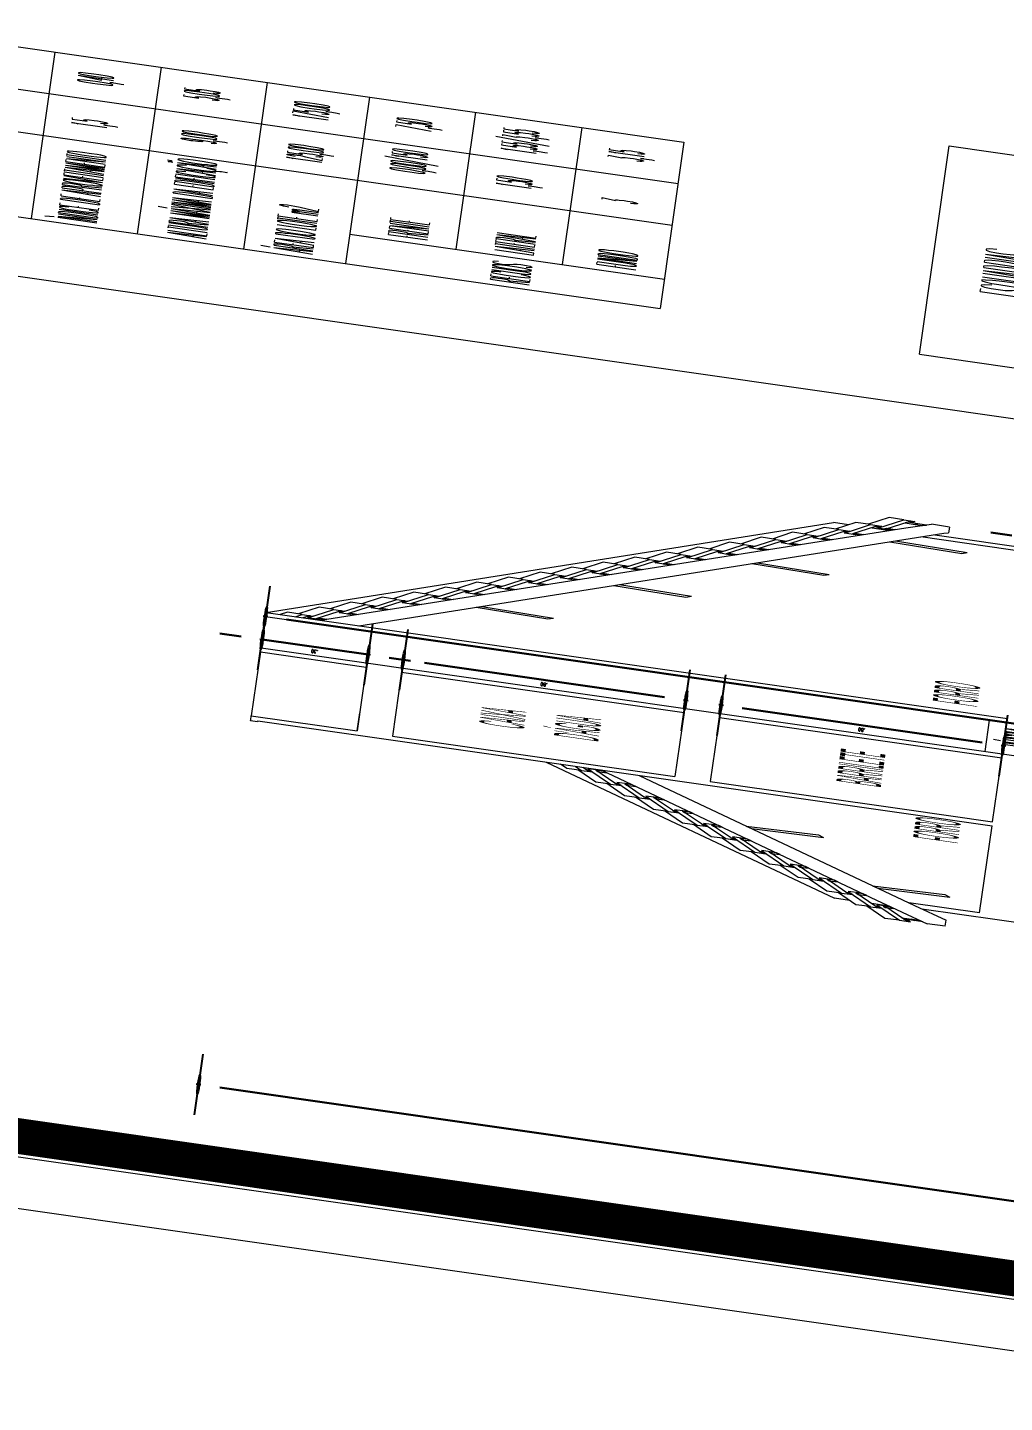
# Model space of a CAD drawing. Header units: millimetres. Extents: x -361192058 to 101130107379, y -14071650034 to 19218552450.
# Drawn here: x -133525.3 to -133362.6, y 42308.5 to 42537.5 of the extents above; entities that cross this region are included whole.
import ezdxf
from ezdxf.enums import TextEntityAlignment as Align

# ---------------------------------------------------------------- set-up
doc = ezdxf.new("R2010")
doc.units = ezdxf.units.MM
doc.header["$LTSCALE"] = 0.5
doc.linetypes.add('HIDDEN2', pattern=[0.1875, 0.125, -0.0625])
for name, color, linetype in [('02', 2, 'Continuous'), ('14-04-Texto-04', 3, 'Continuous'), ('CERC02', 3, 'Continuous'), ('DIVERSOS', 4, 'Continuous'), ('GR_PENA_MEDIA', 7, 'Continuous'), ('HACH', 8, 'Continuous'), ('PAGPISO', 8, 'Continuous'), ('parede', 2, 'Continuous'), ('PISO', 8, 'Continuous'), ('telhas', 6, 'Continuous'), ('texto pequeno', 3, 'Continuous'), ('TEXTO2', 3, 'Continuous'), ('TXT_1', 3, 'Continuous')]:
    doc.layers.add(name, color=color, linetype=linetype)
doc.styles.add('ADITIVOCAD', font='ROMANS.shx')
doc.styles.add('ROMANS', font='romans', dxfattribs={"height": 0.1})
doc.styles.add('SANSSERIF', font='sas_____.pfb', dxfattribs={"height": 1})
doc.styles.get("Standard").update_dxf_attribs({"font": 'txt.shx', "height": 0.12})
doc.dimstyles.new('ESCALA50', dxfattribs={"dimtxt": 0.1, "dimasz": 0.06, "dimexe": 0.18, "dimexo": 0.06, "dimgap": 0.1, "dimtad": 1, "dimzin": 4, "dimdsep": 46, "dimtxsty": 'Standard', "dimblk1": 'BOLA', "dimblk2": 'BOLA', "dimsah": 1, "dimcen": -0.06, "dimse1": 1, "dimse2": 1, "dimclrd": 7, "dimclrt": 3, "dimadec": 0, "dimazin": 0, "dimtfac": 1, "dimtix": 1, "dimtmove": 0, "dimatfit": 3, "dimldrblk": 'BOLA', "dimfxl": 0, "dimtolj": 1, "dimtzin": 4, "dimarcsym": 0})
picture_1 = doc.add_image_def('image1.jpg', size_in_pixel=(700, 700))

# ---------------------------------------------------------------- blocks, each defined once
blk = doc.blocks.new('BOLA')
for p, q in [((0, -1.435), (0, 1.435)), ((-1.435, 0), (1.435, 0))]:
    blk.add_line(p, q)
blk.add_circle((0, 0), 0.452)
blk = doc.blocks.new('*D1721')
at = {"layer": 'Defpoints', "color": 0, "transparency": 16777216}
for p in [(4394.7618, 2405.7426), (4394.7618, 2405.7426), (4394.7618, 2400.6926)]:
    blk.add_point(p, dxfattribs=at)
at = {"layer": 'DIVERSOS', "color": 7, "lineweight": -2, "transparency": 16777216}
blk.add_line((4394.7618, 2400.7526), (4394.7618, 2405.6826), dxfattribs=at)
at = {"layer": 'DIVERSOS', "color": 7, "lineweight": -2, "transparency": 16777216, "xscale": 0.06, "yscale": 0.06, "zscale": 0.06}
for p, rotation in [((4394.7618, 2405.7426), 90), ((4394.7618, 2400.6926), 270)]:
    blk.add_blockref('BOLA', p, dxfattribs=dict(at, rotation=rotation))
at = {"layer": 'DIVERSOS', "color": 3, "lineweight": 18, "transparency": 16777216, "insert": (4394.6018, 2403.2176), "char_height": 0.12, "attachment_point": 5, "rotation": 90}
blk.add_mtext('\\A1;5.05', dxfattribs=at)
blk = doc.blocks.new('*D1718')
at = {"layer": '02', "color": 7, "lineweight": -2, "transparency": 16777216}
for p, q in [((4418.745, 2403.7026), (4418.745, 2403.7626)), ((4418.745, 2403.6426), (4418.745, 2403.5426)), ((4418.745, 2403.4826), (4418.745, 2403.4226))]:
    blk.add_line(p, q, dxfattribs=at)
at = {"layer": 'Defpoints', "color": 0, "transparency": 16777216}
for p in [(4418.2244, 2403.6426), (4418.2244, 2403.5426), (4418.745, 2403.5426)]:
    blk.add_point(p, dxfattribs=at)
at = {"layer": '02', "color": 7, "lineweight": -2, "transparency": 16777216, "xscale": 0.06, "yscale": 0.06, "zscale": 0.06}
for p, rotation in [((4418.745, 2403.6426), 270), ((4418.745, 2403.5426), 90)]:
    blk.add_blockref('BOLA', p, dxfattribs=dict(at, rotation=rotation))
at = {"layer": '02', "color": 3, "transparency": 16777216, "insert": (4418.585, 2403.5926), "char_height": 0.12, "attachment_point": 5, "rotation": 90}
blk.add_mtext('\\A1;.10', dxfattribs=at)
blk = doc.blocks.new('*D1719')
at = {"layer": '02', "color": 7, "lineweight": -2, "transparency": 16777216}
blk.add_line((4411.1274, 2403.7026), (4411.1274, 2404.3826), dxfattribs=at)
at = {"layer": 'Defpoints', "color": 0, "transparency": 16777216}
for p in [(4410.6744, 2404.4426), (4411.1274, 2404.4426), (4410.6744, 2403.6426)]:
    blk.add_point(p, dxfattribs=at)
at = {"layer": '02', "color": 7, "lineweight": -2, "transparency": 16777216, "xscale": 0.06, "yscale": 0.06, "zscale": 0.06}
for p, rotation in [((4411.1274, 2404.4426), 90), ((4411.1274, 2403.6426), 270)]:
    blk.add_blockref('BOLA', p, dxfattribs=dict(at, rotation=rotation))
at = {"layer": '02', "color": 3, "transparency": 16777216, "insert": (4410.9674, 2404.0426), "char_height": 0.12, "attachment_point": 5, "rotation": 90}
blk.add_mtext('\\A1;.80', dxfattribs=at)
blk = doc.blocks.new('*D1720')
at = {"layer": '02', "color": 7, "lineweight": -2, "transparency": 16777216}
blk.add_line((4411.1244, 2404.6026), (4411.1244, 2405.2826), dxfattribs=at)
at = {"layer": 'Defpoints', "color": 0, "transparency": 16777216}
for p in [(4410.6744, 2405.3426), (4411.1244, 2405.3426), (4410.6744, 2404.5426)]:
    blk.add_point(p, dxfattribs=at)
at = {"layer": '02', "color": 7, "lineweight": -2, "transparency": 16777216, "xscale": 0.06, "yscale": 0.06, "zscale": 0.06}
for p, rotation in [((4411.1244, 2405.3426), 90), ((4411.1244, 2404.5426), 270)]:
    blk.add_blockref('BOLA', p, dxfattribs=dict(at, rotation=rotation))
at = {"layer": '02', "color": 3, "transparency": 16777216, "insert": (4410.9644, 2404.9426), "char_height": 0.12, "attachment_point": 5, "rotation": 90}
blk.add_mtext('\\A1;.80', dxfattribs=at)
blk = doc.blocks.new('*D1716')
at = {"layer": '02', "color": 7, "lineweight": -2, "transparency": 16777216}
for p, q in [((4411.1311, 2405.8026), (4411.1311, 2405.8626)), ((4411.1311, 2405.4426), (4411.1311, 2405.7426)), ((4411.1311, 2405.3826), (4411.1311, 2405.3226))]:
    blk.add_line(p, q, dxfattribs=at)
at = {"layer": 'Defpoints', "color": 0, "transparency": 16777216}
for p in [(4410.4061, 2405.7426), (4411.1311, 2405.7426), (4410.4061, 2405.4426)]:
    blk.add_point(p, dxfattribs=at)
at = {"layer": '02', "color": 7, "lineweight": -2, "transparency": 16777216, "xscale": 0.06, "yscale": 0.06, "zscale": 0.06}
for p, rotation in [((4411.1311, 2405.7426), 270), ((4411.1311, 2405.4426), 90)]:
    blk.add_blockref('BOLA', p, dxfattribs=dict(at, rotation=rotation))
at = {"layer": '02', "color": 3, "transparency": 16777216, "insert": (4410.9711, 2405.5926), "char_height": 0.12, "attachment_point": 5, "rotation": 90}
blk.add_mtext('\\A1;.30', dxfattribs=at)
blk = doc.blocks.new('*D1723')
at = {"layer": '02', "color": 7, "lineweight": -2, "transparency": 16777216}
blk.add_line((4411.9744, 2405.6826), (4411.9744, 2400.7826), dxfattribs=at)
at = {"layer": 'Defpoints', "color": 0, "transparency": 16777216}
for p in [(4411.9744, 2405.7426), (4411.9744, 2400.7226), (4411.9744, 2400.7226)]:
    blk.add_point(p, dxfattribs=at)
at = {"layer": '02', "color": 7, "lineweight": -2, "transparency": 16777216, "xscale": 0.06, "yscale": 0.06, "zscale": 0.06}
for p, rotation in [((4411.9744, 2405.7426), 90), ((4411.9744, 2400.7226), 270)]:
    blk.add_blockref('BOLA', p, dxfattribs=dict(at, rotation=rotation))
at = {"layer": '02', "color": 3, "transparency": 16777216, "insert": (4411.8144, 2403.2326), "char_height": 0.12, "attachment_point": 5, "rotation": 90}
blk.add_mtext('\\A1;5.02', dxfattribs=at)
blk = doc.blocks.new('APROVADO QUADRA 21.2 MBVII')
at = {"lineweight": 18}
for p, q in [((4428.1725, 2407.7537), (4428.1725, 2404.7693)), ((4429.7045, 2407.7537), (4429.7045, 2404.7693)), ((4431.2365, 2406.5511), (4425.1086, 2406.5511)), ((4431.2365, 2406.2505), (4425.1086, 2406.2505)), ((4431.2365, 2405.9498), (4425.1086, 2405.9498)), ((4431.2365, 2405.6602), (4425.1086, 2405.6602)), ((4426.1952, 2405.6602), (4426.1952, 2404.7693)), ((4431.2365, 2405.3596), (4426.1952, 2405.3596)), ((4431.2365, 2405.0589), (4426.1952, 2405.0589))]:
    blk.add_line(p, q, dxfattribs=at)
at = {"layer": '02', "lineweight": 18}
for points in [[(4391.2282, 2397.274), (4452.4282, 2397.274), (4452.4282, 2441.824), (4391.2282, 2441.824)], [(4391.9782, 2398.024), (4422.9569, 2398.024), (4422.9569, 2407.2713), (4391.9782, 2407.2713)]]:
    blk.add_lwpolyline(points, close=True, dxfattribs=at)
at = {"layer": '02', "lineweight": 18, "const_width": 0.1}
blk.add_lwpolyline([(4391.9782, 2398.024), (4451.6782, 2398.024), (4451.6782, 2441.074), (4391.9782, 2441.074)], close=True, dxfattribs=at)
at = {"layer": '02', "lineweight": 18}
blk.add_lwpolyline([(4391.2282, 2397.274), (4389.3532, 2397.274), (4389.3532, 2416.774), (4391.2282, 2418.649), (4391.9782, 2418.649)], dxfattribs=at)
at = {"layer": 'CERC02', "lineweight": 18}
for p, q in [((4425.1086, 2410.2143), (4425.1086, 2404.7693)), ((4431.2365, 2410.2143), (4431.2365, 2404.7693)), ((4431.2365, 2404.7693), (4425.1086, 2404.7693)), ((4424.8022, 2404.0314), (4424.8022, 2399.5744)), ((4424.8022, 2404.0314), (4432.465, 2404.0314)), ((4424.8022, 2404.0314), (4424.8022, 2399.3695)), ((4432.465, 2404.0314), (4432.465, 2399.5744)), ((4432.465, 2404.0314), (4432.465, 2399.3695))]:
    blk.add_line(p, q, dxfattribs=at)
at = {"layer": 'DIVERSOS', "lineweight": 18}
for p, q in [((4408.3244, 2405.4426), (4408.9863, 2405.4426)), ((4411.9744, 2403.6926), (4410.8244, 2403.6926))]:
    blk.add_line(p, q, dxfattribs=at)
at = {"layer": 'GR_PENA_MEDIA', "lineweight": 18}
blk.add_line((4412.0461, 2405.7426), (4412.0461, 2405.7426), dxfattribs=at)
for points in [[(4412.2409, 2405.6415), (4412.2475, 2405.683), (4412.1244, 2405.7023)], [(4412.5836, 2405.5559), (4412.5901, 2405.5974), (4412.2426, 2405.6519)], [(4412.9262, 2405.4702), (4412.9327, 2405.5117), (4412.5852, 2405.5662)], [(4413.2688, 2405.3846), (4413.2753, 2405.4261), (4412.9278, 2405.4806)], [(4413.6114, 2405.2989), (4413.6179, 2405.3404), (4413.2704, 2405.3949)], [(4413.954, 2405.2133), (4413.9605, 2405.2547), (4413.613, 2405.3093)], [(4414.2966, 2405.1276), (4414.3031, 2405.1691), (4413.9556, 2405.2236)], [(4414.6392, 2405.042), (4414.6457, 2405.0834), (4414.2982, 2405.138)], [(4414.9818, 2404.9563), (4414.9884, 2404.9978), (4414.6409, 2405.0523)], [(4415.3245, 2404.8706), (4415.331, 2404.9121), (4414.9835, 2404.9667)], [(4415.6671, 2404.785), (4415.6736, 2404.8265), (4415.3261, 2404.881)], [(4408.0579, 2404.8044), (4408.0514, 2404.8459), (4408.1744, 2404.8652)], [(4407.7153, 2404.7187), (4407.7088, 2404.7602), (4408.0563, 2404.8147)], [(4416.0097, 2404.6993), (4416.0162, 2404.7408), (4415.6687, 2404.7954)], [(4407.3727, 2404.6331), (4407.3662, 2404.6746), (4407.7137, 2404.7291)], [(4416.3523, 2404.6137), (4416.3588, 2404.6552), (4416.0113, 2404.7097)], [(4407.0301, 2404.5474), (4407.0235, 2404.5889), (4407.371, 2404.6434)], [(4416.6949, 2404.528), (4416.7014, 2404.5695), (4416.3539, 2404.6241)], [(4406.6874, 2404.4618), (4406.6809, 2404.5033), (4407.0284, 2404.5578)], [(4417.0375, 2404.4424), (4417.044, 2404.4839), (4416.6965, 2404.5384)], [(4406.3448, 2404.3761), (4406.3383, 2404.4176), (4406.6858, 2404.4721)], [(4417.3801, 2404.3567), (4417.3867, 2404.3982), (4417.0392, 2404.4528)], [(4406.0022, 2404.2905), (4405.9957, 2404.3319), (4406.3432, 2404.3865)], [(4417.7228, 2404.2711), (4417.7293, 2404.3126), (4417.3818, 2404.3671)], [(4405.6596, 2404.2048), (4405.6531, 2404.2463), (4406.0006, 2404.3008)], [(4418.0654, 2404.1854), (4418.0719, 2404.2269), (4417.7244, 2404.2814)], [(4405.317, 2404.1191), (4405.3105, 2404.1606), (4405.658, 2404.2152)], [(4418.408, 2404.0998), (4418.4145, 2404.1413), (4418.067, 2404.1958)], [(4404.9744, 2404.0335), (4404.9679, 2404.075), (4405.3154, 2404.1295)], [(4418.7506, 2404.0091), (4418.7571, 2404.0506), (4418.4096, 2404.1051)], [(4404.6393, 2403.9478), (4404.6328, 2403.9893), (4404.9729, 2404.0427)], [(4404.2967, 2403.8622), (4404.2901, 2403.9037), (4404.6376, 2403.9582)]]:
    blk.add_lwpolyline(points, dxfattribs=at)
for points in [[(4412.1927, 2405.5709), (4412.1517, 2405.5811), (4412.155, 2405.6019), (4412.1965, 2405.5954)], [(4412.5353, 2405.4852), (4412.4944, 2405.4955), (4412.4976, 2405.5162), (4412.5391, 2405.5097)], [(4412.8779, 2405.3996), (4412.837, 2405.4098), (4412.8402, 2405.4306), (4412.8817, 2405.424)], [(4413.2205, 2405.3139), (4413.1796, 2405.3242), (4413.1828, 2405.3449), (4413.2243, 2405.3384)], [(4413.5631, 2405.2283), (4413.5222, 2405.2385), (4413.5255, 2405.2593), (4413.5669, 2405.2527)], [(4413.9057, 2405.1426), (4413.8648, 2405.1529), (4413.8681, 2405.1736), (4413.9096, 2405.1671)], [(4414.2483, 2405.057), (4414.2074, 2405.0672), (4414.2107, 2405.0879), (4414.2522, 2405.0814)], [(4414.5909, 2404.9713), (4414.55, 2404.9815), (4414.5533, 2405.0023), (4414.5948, 2404.9958)], [(4414.9336, 2404.8857), (4414.8927, 2404.8959), (4414.8959, 2404.9166), (4414.9374, 2404.9101)], [(4415.2762, 2404.8), (4415.2353, 2404.8102), (4415.2385, 2404.831), (4415.28, 2404.8245)], [(4408.1062, 2404.7337), (4408.1471, 2404.744), (4408.1438, 2404.7647), (4408.1023, 2404.7582)], [(4415.6188, 2404.7144), (4415.5779, 2404.7246), (4415.5811, 2404.7453), (4415.6226, 2404.7388)], [(4407.7636, 2404.6481), (4407.8045, 2404.6583), (4407.8012, 2404.6791), (4407.7597, 2404.6726)], [(4415.9614, 2404.6287), (4415.9205, 2404.6389), (4415.9237, 2404.6597), (4415.9652, 2404.6532)], [(4407.421, 2404.5624), (4407.4619, 2404.5727), (4407.4586, 2404.5934), (4407.4171, 2404.5869)], [(4416.304, 2404.5431), (4416.2631, 2404.5533), (4416.2664, 2404.574), (4416.3079, 2404.5675)], [(4407.0783, 2404.4768), (4407.1193, 2404.487), (4407.116, 2404.5078), (4407.0745, 2404.5012)], [(4416.6466, 2404.4574), (4416.6057, 2404.4676), (4416.609, 2404.4884), (4416.6505, 2404.4819)], [(4406.7357, 2404.3911), (4406.7766, 2404.4014), (4406.7734, 2404.4221), (4406.7319, 2404.4156)], [(4416.9892, 2404.3717), (4416.9483, 2404.382), (4416.9516, 2404.4027), (4416.9931, 2404.3962)], [(4406.3931, 2404.3055), (4406.434, 2404.3157), (4406.4308, 2404.3364), (4406.3893, 2404.3299)], [(4417.3319, 2404.2861), (4417.2909, 2404.2963), (4417.2942, 2404.3171), (4417.3357, 2404.3106)], [(4406.0505, 2404.2198), (4406.0914, 2404.23), (4406.0882, 2404.2508), (4406.0467, 2404.2443)], [(4417.6745, 2404.2004), (4417.6336, 2404.2107), (4417.6368, 2404.2314), (4417.6783, 2404.2249)], [(4405.7079, 2404.1342), (4405.7488, 2404.1444), (4405.7455, 2404.1651), (4405.7041, 2404.1586)], [(4418.0171, 2404.1148), (4417.9762, 2404.125), (4417.9794, 2404.1458), (4418.0209, 2404.1392)], [(4405.3653, 2404.0485), (4405.4062, 2404.0587), (4405.4029, 2404.0795), (4405.3614, 2404.073)], [(4418.3597, 2404.0291), (4418.3188, 2404.0394), (4418.322, 2404.0601), (4418.3635, 2404.0536)], [(4418.3597, 2404.0291), (4418.3188, 2404.0394), (4418.322, 2404.0601), (4418.3635, 2404.0536)], [(4418.6903, 2403.9973), (4418.6488, 2404.0038), (4418.6444, 2403.9756), (4418.6857, 2403.9682)], [(4405.0227, 2403.9629), (4405.0636, 2403.9731), (4405.0603, 2403.9938), (4405.0188, 2403.9873)], [(4405.0227, 2403.9629), (4405.0636, 2403.9731), (4405.0603, 2403.9938), (4405.0188, 2403.9873)], [(4418.6409, 2403.9538), (4418.6819, 2403.9436), (4418.6857, 2403.9682), (4418.6444, 2403.9756)], [(4404.6875, 2403.8822), (4404.7285, 2403.8924), (4404.7252, 2403.9132), (4404.6837, 2403.9067)], [(4404.357, 2403.8504), (4404.3985, 2403.8569), (4404.4029, 2403.8287), (4404.3615, 2403.8213)], [(4404.4063, 2403.8069), (4404.3654, 2403.7967), (4404.3615, 2403.8213), (4404.4029, 2403.8287)]]:
    blk.add_lwpolyline(points, close=True, dxfattribs=at)
at = {"layer": 'HACH', "lineweight": 18}
blk.add_line((4410.6744, 2405.7426), (4408.3244, 2405.7426), dxfattribs=at)
at = {"layer": 'PAGPISO', "lineweight": 18}
for p, q in [((4418.2893, 2404.1609), (4418.2893, 2404.2032)), ((4418.2893, 2404.0436), (4418.2893, 2404.0933)), ((4404.7579, 2404.009), (4404.7579, 2404.0513)), ((4404.7579, 2403.8967), (4404.7579, 2403.9464))]:
    blk.add_line(p, q, dxfattribs=at)
at = {"layer": 'parede', "lineweight": 18}
for p, q in [((4408.1444, 2405.7226), (4408.1444, 2405.7426)), ((4408.1444, 2405.7426), (4408.1744, 2405.7426)), ((4408.1744, 2405.7426), (4408.3244, 2405.7426)), ((4408.3244, 2405.7426), (4408.3244, 2405.4426)), ((4410.6744, 2405.7426), (4410.6744, 2405.4426)), ((4410.6744, 2405.7426), (4412.1244, 2405.7426)), ((4410.8244, 2405.7426), (4410.8244, 2403.5426)), ((4411.9744, 2405.7426), (4411.9744, 2403.5426)), ((4412.1244, 2405.7426), (4411.9744, 2405.7426)), ((4412.1244, 2405.7426), (4412.1244, 2403.6426)), ((4408.1744, 2405.7226), (4408.1444, 2405.7226)), ((4408.1744, 2405.7226), (4408.1744, 2403.8926)), ((4410.6744, 2405.4426), (4408.3244, 2405.4426)), ((4408.3244, 2405.3426), (4408.3244, 2404.5426)), ((4410.6744, 2405.3426), (4408.3244, 2405.3426)), ((4410.6744, 2405.3426), (4410.6744, 2404.5426)), ((4410.6744, 2404.5426), (4408.3244, 2404.5426)), ((4408.3244, 2404.4426), (4408.3244, 2403.8926)), ((4410.6744, 2404.4426), (4408.3244, 2404.4426)), ((4410.6744, 2404.4426), (4410.6744, 2403.6426)), ((4418.2244, 2403.6426), (4418.2244, 2403.9547)), ((4418.3744, 2403.9172), (4418.3744, 2400.7226)), ((4408.1744, 2403.8926), (4408.1744, 2403.6426)), ((4408.3244, 2403.8926), (4408.3244, 2403.6426)), ((4404.9744, 2403.6426), (4404.9744, 2403.8426)), ((4404.8244, 2403.8046), (4404.8244, 2400.7226)), ((4404.9744, 2403.6426), (4408.1744, 2403.6426)), ((4408.3244, 2403.6426), (4410.6744, 2403.6426))]:
    blk.add_line(p, q, dxfattribs=at)
at = {"layer": 'PISO', "lineweight": 18}
for p, q in [((4412.1244, 2405.7426), (4418.2893, 2404.2032)), ((4412.1244, 2405.588), (4418.4744, 2404.0005)), ((4412.1244, 2405.4797), (4418.4744, 2403.8922)), ((4408.1744, 2404.9054), (4404.7579, 2404.0513)), ((4408.1744, 2404.7508), (4404.9079, 2403.9342)), ((4408.1744, 2404.6426), (4404.9079, 2403.8259)), ((4418.4744, 2404.0005), (4418.7339, 2403.9306)), ((4404.9079, 2403.9342), (4404.3134, 2403.7837)), ((4418.7211, 2403.8797), (4418.7339, 2403.9306)), ((4418.4744, 2403.8922), (4418.5181, 2403.8797)), ((4418.7211, 2403.8797), (4418.5181, 2403.8797)), ((4404.9079, 2403.8259), (4404.5426, 2403.7327)), ((4404.3261, 2403.7327), (4404.3134, 2403.7837)), ((4404.3261, 2403.7327), (4404.5426, 2403.7327))]:
    blk.add_line(p, q, dxfattribs=at)
at = {"layer": 'telhas', "lineweight": 18}
for p, q in [((4413.3961, 2405.1618), (4413.3451, 2404.9581)), ((4413.3961, 2405.1618), (4413.4572, 2405.1465)), ((4413.4572, 2405.1465), (4413.4062, 2404.9428)), ((4413.3451, 2404.9581), (4413.4062, 2404.9428)), ((4414.8935, 2404.7875), (4414.8425, 2404.5837)), ((4414.8935, 2404.7875), (4414.9546, 2404.7722)), ((4414.9546, 2404.7722), (4414.9037, 2404.5684)), ((4414.8425, 2404.5837), (4414.9037, 2404.5684)), ((4416.3909, 2404.4131), (4416.34, 2404.2094)), ((4416.3909, 2404.4131), (4416.452, 2404.3978)), ((4416.452, 2404.3978), (4416.4011, 2404.1941)), ((4406.9028, 2404.3247), (4406.8417, 2404.3094)), ((4406.8417, 2404.3094), (4406.8926, 2404.1057)), ((4406.9028, 2404.3247), (4406.9537, 2404.1209)), ((4416.34, 2404.2094), (4416.4011, 2404.1941)), ((4406.9537, 2404.1209), (4406.8926, 2404.1057)), ((4417.8883, 2404.0388), (4417.8374, 2403.835)), ((4417.9494, 2404.0235), (4417.8985, 2403.8197)), ((4405.4054, 2403.9503), (4405.3442, 2403.935)), ((4405.3442, 2403.935), (4405.3952, 2403.7313)), ((4405.4054, 2403.9503), (4405.4563, 2403.7466)), ((4417.8374, 2403.835), (4417.8985, 2403.8197)), ((4405.4563, 2403.7466), (4405.3952, 2403.7313))]:
    blk.add_line(p, q, dxfattribs=at)
at = {"layer": 'telhas', "lineweight": 18, "flags": 128}
for points in [[(4412.1244, 2405.6598), (4412.2409, 2405.6415), (4412.2361, 2405.6104), (4412.2257, 2405.612), (4412.2265, 2405.6172, 0.414214), (4412.2221, 2405.6232), (4412.2221, 2405.6232, 0.414214), (4412.2161, 2405.6188), (4412.2153, 2405.6137), (4412.2049, 2405.6153), (4412.2058, 2405.6205, 0.414214), (4412.2014, 2405.6265), (4412.2014, 2405.6265, 0.414214), (4412.1954, 2405.6221), (4412.1946, 2405.6169), (4412.1842, 2405.6185), (4412.185, 2405.6237, 0.414214), (4412.1806, 2405.6297), (4412.1244, 2405.6386)], [(4408.1744, 2404.8227), (4408.0579, 2404.8044), (4408.0628, 2404.7733), (4408.0732, 2404.7749), (4408.0723, 2404.7801, -0.414214), (4408.0767, 2404.7861), (4408.0767, 2404.7861, -0.414214), (4408.0827, 2404.7817), (4408.0835, 2404.7765), (4408.0939, 2404.7781), (4408.0931, 2404.7833, -0.414214), (4408.0975, 2404.7893), (4408.0975, 2404.7893, -0.414214), (4408.1035, 2404.785), (4408.1043, 2404.7798), (4408.1146, 2404.7814), (4408.1138, 2404.7866, -0.414214), (4408.1182, 2404.7926), (4408.1744, 2404.8014)]]:
    blk.add_lwpolyline(points, format="xyb", dxfattribs=at)
for points in [[(4412.5836, 2405.5559), (4412.5787, 2405.5248), (4412.5683, 2405.5264), (4412.5691, 2405.5316, 0.414214), (4412.5647, 2405.5376), (4412.5647, 2405.5376, 0.414214), (4412.5587, 2405.5332), (4412.5579, 2405.528), (4412.5476, 2405.5296), (4412.5484, 2405.5348, 0.414214), (4412.544, 2405.5408), (4412.544, 2405.5408, 0.414214), (4412.538, 2405.5364), (4412.5372, 2405.5313), (4412.5268, 2405.5329), (4412.5276, 2405.5381, 0.414214), (4412.5232, 2405.5441), (4412.155, 2405.6019), (4412.1542, 2405.5967, -0.414214), (4412.1482, 2405.5923), (4412.143, 2405.5931), (4412.1479, 2405.6242)], [(4412.9262, 2405.4702), (4412.9213, 2405.4391), (4412.9109, 2405.4407), (4412.9117, 2405.4459, 0.414214), (4412.9074, 2405.4519), (4412.9074, 2405.4519, 0.414214), (4412.9014, 2405.4475), (4412.9005, 2405.4424), (4412.8902, 2405.444), (4412.891, 2405.4492, 0.414214), (4412.8866, 2405.4552), (4412.8866, 2405.4552, 0.414214), (4412.8806, 2405.4508), (4412.8798, 2405.4456), (4412.8694, 2405.4472), (4412.8702, 2405.4524, 0.414214), (4412.8659, 2405.4584), (4412.4976, 2405.5162), (4412.4968, 2405.511, -0.414214), (4412.4908, 2405.5067), (4412.4856, 2405.5075), (4412.4905, 2405.5386)], [(4413.2688, 2405.3846), (4413.2639, 2405.3534), (4413.2535, 2405.3551), (4413.2543, 2405.3603, 0.414214), (4413.25, 2405.3663), (4413.25, 2405.3663, 0.414214), (4413.244, 2405.3619), (4413.2432, 2405.3567), (4413.2328, 2405.3583), (4413.2336, 2405.3635, 0.414214), (4413.2292, 2405.3695), (4413.2292, 2405.3695, 0.414214), (4413.2232, 2405.3651), (4413.2224, 2405.36), (4413.212, 2405.3616), (4413.2128, 2405.3668, 0.414214), (4413.2085, 2405.3728), (4412.8402, 2405.4306), (4412.8394, 2405.4254, -0.414214), (4412.8334, 2405.421), (4412.8282, 2405.4218), (4412.8331, 2405.4529)], [(4413.6114, 2405.2989), (4413.6065, 2405.2678), (4413.5961, 2405.2694), (4413.597, 2405.2746, 0.414214), (4413.5926, 2405.2806), (4413.5926, 2405.2806, 0.414214), (4413.5866, 2405.2762), (4413.5858, 2405.271), (4413.5754, 2405.2727), (4413.5762, 2405.2779, 0.414214), (4413.5718, 2405.2839), (4413.5718, 2405.2839, 0.414214), (4413.5658, 2405.2795), (4413.565, 2405.2743), (4413.5546, 2405.2759), (4413.5555, 2405.2811, 0.414214), (4413.5511, 2405.2871), (4413.1828, 2405.3449), (4413.182, 2405.3397, -0.414214), (4413.176, 2405.3353), (4413.1708, 2405.3362), (4413.1757, 2405.3673)], [(4413.954, 2405.2133), (4413.9491, 2405.1821), (4413.9388, 2405.1838), (4413.9396, 2405.189, 0.414214), (4413.9352, 2405.195), (4413.9352, 2405.195, 0.414214), (4413.9292, 2405.1906), (4413.9284, 2405.1854), (4413.918, 2405.187), (4413.9188, 2405.1922, 0.414214), (4413.9144, 2405.1982), (4413.9144, 2405.1982, 0.414214), (4413.9084, 2405.1938), (4413.9076, 2405.1886), (4413.8973, 2405.1903), (4413.8981, 2405.1955, 0.414214), (4413.8937, 2405.2015), (4413.5255, 2405.2593), (4413.5246, 2405.2541, -0.414214), (4413.5186, 2405.2497), (4413.5135, 2405.2505), (4413.5183, 2405.2816)], [(4414.2966, 2405.1276), (4414.2917, 2405.0965), (4414.2814, 2405.0981), (4414.2822, 2405.1033, 0.414214), (4414.2778, 2405.1093), (4414.2778, 2405.1093, 0.414214), (4414.2718, 2405.1049), (4414.271, 2405.0997), (4414.2606, 2405.1014), (4414.2614, 2405.1066, 0.414214), (4414.2571, 2405.1126), (4414.2571, 2405.1126, 0.414214), (4414.2511, 2405.1082), (4414.2502, 2405.103), (4414.2399, 2405.1046), (4414.2407, 2405.1098, 0.414214), (4414.2363, 2405.1158), (4413.8681, 2405.1736), (4413.8673, 2405.1684, -0.414214), (4413.8613, 2405.164), (4413.8561, 2405.1649), (4413.861, 2405.196)], [(4414.6392, 2405.042), (4414.6343, 2405.0108), (4414.624, 2405.0125), (4414.6248, 2405.0176, 0.414214), (4414.6204, 2405.0236), (4414.6204, 2405.0236, 0.414214), (4414.6144, 2405.0193), (4414.6136, 2405.0141), (4414.6032, 2405.0157), (4414.604, 2405.0209, 0.414214), (4414.5997, 2405.0269), (4414.5997, 2405.0269, 0.414214), (4414.5937, 2405.0225), (4414.5929, 2405.0173), (4414.5825, 2405.019), (4414.5833, 2405.0242, 0.414214), (4414.5789, 2405.0302), (4414.2107, 2405.0879), (4414.2099, 2405.0828, -0.414214), (4414.2039, 2405.0784), (4414.1987, 2405.0792), (4414.2036, 2405.1103)], [(4414.9818, 2404.9563), (4414.977, 2404.9252), (4414.9666, 2404.9268), (4414.9674, 2404.932, 0.414214), (4414.963, 2404.938), (4414.963, 2404.938, 0.414214), (4414.957, 2404.9336), (4414.9562, 2404.9284), (4414.9458, 2404.9301), (4414.9467, 2404.9352, 0.414214), (4414.9423, 2404.9412), (4414.9423, 2404.9412, 0.414214), (4414.9363, 2404.9369), (4414.9355, 2404.9317), (4414.9251, 2404.9333), (4414.9259, 2404.9385, 0.414214), (4414.9215, 2404.9445), (4414.5533, 2405.0023), (4414.5525, 2404.9971, -0.414214), (4414.5465, 2404.9927), (4414.5413, 2404.9935), (4414.5462, 2405.0247)], [(4415.3245, 2404.8706), (4415.3196, 2404.8395), (4415.3092, 2404.8412), (4415.31, 2404.8463, 0.414214), (4415.3056, 2404.8523), (4415.3056, 2404.8523, 0.414214), (4415.2996, 2404.848), (4415.2988, 2404.8428), (4415.2885, 2404.8444), (4415.2893, 2404.8496, 0.414214), (4415.2849, 2404.8556), (4415.2849, 2404.8556, 0.414214), (4415.2789, 2404.8512), (4415.2781, 2404.846), (4415.2677, 2404.8477), (4415.2685, 2404.8529, 0.414214), (4415.2642, 2404.8589), (4414.8959, 2404.9166), (4414.8951, 2404.9115, -0.414214), (4414.8891, 2404.9071), (4414.8839, 2404.9079), (4414.8888, 2404.939)], [(4415.6671, 2404.785), (4415.6622, 2404.7539), (4415.6518, 2404.7555), (4415.6526, 2404.7607, 0.414214), (4415.6483, 2404.7667), (4415.6483, 2404.7667, 0.414214), (4415.6423, 2404.7623), (4415.6414, 2404.7571), (4415.6311, 2404.7588), (4415.6319, 2404.7639, 0.414214), (4415.6275, 2404.7699), (4415.6275, 2404.7699, 0.414214), (4415.6215, 2404.7656), (4415.6207, 2404.7604), (4415.6103, 2404.762), (4415.6111, 2404.7672, 0.414214), (4415.6068, 2404.7732), (4415.2385, 2404.831), (4415.2377, 2404.8258, -0.414214), (4415.2317, 2404.8214), (4415.2265, 2404.8222), (4415.2314, 2404.8534)], [(4407.7153, 2404.7187), (4407.7202, 2404.6876), (4407.7305, 2404.6892), (4407.7297, 2404.6944, -0.414214), (4407.7341, 2404.7004), (4407.7341, 2404.7004, -0.414214), (4407.7401, 2404.696), (4407.7409, 2404.6909), (4407.7513, 2404.6925), (4407.7505, 2404.6977, -0.414214), (4407.7548, 2404.7037), (4407.7548, 2404.7037, -0.414214), (4407.7608, 2404.6993), (4407.7617, 2404.6941), (4407.772, 2404.6957), (4407.7712, 2404.7009, -0.414214), (4407.7756, 2404.7069), (4408.1438, 2404.7647), (4408.1446, 2404.7595, 0.414214), (4408.1506, 2404.7552), (4408.1558, 2404.756), (4408.151, 2404.7871)], [(4416.0097, 2404.6993), (4416.0048, 2404.6682), (4415.9944, 2404.6698), (4415.9952, 2404.675, 0.414214), (4415.9909, 2404.681), (4415.9909, 2404.681, 0.414214), (4415.9849, 2404.6767), (4415.9841, 2404.6715), (4415.9737, 2404.6731), (4415.9745, 2404.6783, 0.414214), (4415.9701, 2404.6843), (4415.9701, 2404.6843, 0.414214), (4415.9641, 2404.6799), (4415.9633, 2404.6747), (4415.9529, 2404.6764), (4415.9538, 2404.6815, 0.414214), (4415.9494, 2404.6875), (4415.5811, 2404.7453), (4415.5803, 2404.7401, -0.414214), (4415.5743, 2404.7358), (4415.5691, 2404.7366), (4415.574, 2404.7677)], [(4407.3727, 2404.6331), (4407.3776, 2404.6019), (4407.3879, 2404.6036), (4407.3871, 2404.6088, -0.414214), (4407.3915, 2404.6148), (4407.3915, 2404.6148, -0.414214), (4407.3975, 2404.6104), (4407.3983, 2404.6052), (4407.4087, 2404.6068), (4407.4079, 2404.612, -0.414214), (4407.4122, 2404.618), (4407.4122, 2404.618, -0.414214), (4407.4182, 2404.6136), (4407.419, 2404.6085), (4407.4294, 2404.6101), (4407.4286, 2404.6153, -0.414214), (4407.433, 2404.6213), (4407.8012, 2404.6791), (4407.802, 2404.6739, 0.414214), (4407.808, 2404.6695), (4407.8132, 2404.6703), (4407.8083, 2404.7014)], [(4416.3523, 2404.6137), (4416.3474, 2404.5826), (4416.337, 2404.5842), (4416.3379, 2404.5894, 0.414214), (4416.3335, 2404.5954), (4416.3335, 2404.5954, 0.414214), (4416.3275, 2404.591), (4416.3267, 2404.5858), (4416.3163, 2404.5874), (4416.3171, 2404.5926, 0.414214), (4416.3127, 2404.5986), (4416.3127, 2404.5986, 0.414214), (4416.3067, 2404.5943), (4416.3059, 2404.5891), (4416.2956, 2404.5907), (4416.2964, 2404.5959, 0.414214), (4416.292, 2404.6019), (4415.9237, 2404.6597), (4415.9229, 2404.6545, -0.414214), (4415.9169, 2404.6501), (4415.9117, 2404.6509), (4415.9166, 2404.6821)], [(4407.0301, 2404.5474), (4407.0349, 2404.5163), (4407.0453, 2404.5179), (4407.0445, 2404.5231, -0.414214), (4407.0489, 2404.5291), (4407.0489, 2404.5291, -0.414214), (4407.0549, 2404.5247), (4407.0557, 2404.5195), (4407.0661, 2404.5212), (4407.0652, 2404.5264, -0.414214), (4407.0696, 2404.5324), (4407.0696, 2404.5324, -0.414214), (4407.0756, 2404.528), (4407.0764, 2404.5228), (4407.0868, 2404.5244), (4407.086, 2404.5296, -0.414214), (4407.0904, 2404.5356), (4407.4586, 2404.5934), (4407.4594, 2404.5882, 0.414214), (4407.4654, 2404.5838), (4407.4706, 2404.5847), (4407.4657, 2404.6158)], [(4416.6949, 2404.528), (4416.69, 2404.4969), (4416.6797, 2404.4985), (4416.6805, 2404.5037, 0.414214), (4416.6761, 2404.5097), (4416.6761, 2404.5097, 0.414214), (4416.6701, 2404.5054), (4416.6693, 2404.5002), (4416.6589, 2404.5018), (4416.6597, 2404.507, 0.414214), (4416.6554, 2404.513), (4416.6554, 2404.513, 0.414214), (4416.6494, 2404.5086), (4416.6485, 2404.5034), (4416.6382, 2404.5051), (4416.639, 2404.5102, 0.414214), (4416.6346, 2404.5162), (4416.2664, 2404.574), (4416.2655, 2404.5688, -0.414214), (4416.2595, 2404.5645), (4416.2544, 2404.5653), (4416.2592, 2404.5964)], [(4406.6874, 2404.4618), (4406.6923, 2404.4306), (4406.7027, 2404.4323), (4406.7019, 2404.4375, -0.414214), (4406.7063, 2404.4435), (4406.7063, 2404.4435, -0.414214), (4406.7123, 2404.4391), (4406.7131, 2404.4339), (4406.7234, 2404.4355), (4406.7226, 2404.4407, -0.414214), (4406.727, 2404.4467), (4406.727, 2404.4467, -0.414214), (4406.733, 2404.4423), (4406.7338, 2404.4372), (4406.7442, 2404.4388), (4406.7434, 2404.444, -0.414214), (4406.7478, 2404.45), (4407.116, 2404.5078), (4407.1168, 2404.5026, 0.414214), (4407.1228, 2404.4982), (4407.128, 2404.499), (4407.1231, 2404.5301)], [(4417.0375, 2404.4424), (4417.0326, 2404.4113), (4417.0223, 2404.4129), (4417.0231, 2404.4181, 0.414214), (4417.0187, 2404.4241), (4417.0187, 2404.4241, 0.414214), (4417.0127, 2404.4197), (4417.0119, 2404.4145), (4417.0015, 2404.4161), (4417.0023, 2404.4213, 0.414214), (4416.998, 2404.4273), (4416.998, 2404.4273, 0.414214), (4416.992, 2404.423), (4416.9912, 2404.4178), (4416.9808, 2404.4194), (4416.9816, 2404.4246, 0.414214), (4416.9772, 2404.4306), (4416.609, 2404.4884), (4416.6082, 2404.4832, -0.414214), (4416.6022, 2404.4788), (4416.597, 2404.4796), (4416.6019, 2404.5107)], [(4406.3448, 2404.3761), (4406.3497, 2404.345), (4406.3601, 2404.3466), (4406.3593, 2404.3518, -0.414214), (4406.3636, 2404.3578), (4406.3636, 2404.3578, -0.414214), (4406.3696, 2404.3534), (4406.3705, 2404.3482), (4406.3808, 2404.3499), (4406.38, 2404.3551, -0.414214), (4406.3844, 2404.3611), (4406.3844, 2404.3611, -0.414214), (4406.3904, 2404.3567), (4406.3912, 2404.3515), (4406.4016, 2404.3531), (4406.4008, 2404.3583, -0.414214), (4406.4051, 2404.3643), (4406.7734, 2404.4221), (4406.7742, 2404.4169, 0.414214), (4406.7802, 2404.4125), (4406.7854, 2404.4134), (4406.7805, 2404.4445)], [(4417.3801, 2404.3567), (4417.3753, 2404.3256), (4417.3649, 2404.3272), (4417.3657, 2404.3324, 0.414214), (4417.3613, 2404.3384), (4417.3613, 2404.3384, 0.414214), (4417.3553, 2404.334), (4417.3545, 2404.3289), (4417.3441, 2404.3305), (4417.345, 2404.3357, 0.414214), (4417.3406, 2404.3417), (4417.3406, 2404.3417, 0.414214), (4417.3346, 2404.3373), (4417.3338, 2404.3321), (4417.3234, 2404.3337), (4417.3242, 2404.3389, 0.414214), (4417.3198, 2404.3449), (4416.9516, 2404.4027), (4416.9508, 2404.3975, -0.414214), (4416.9448, 2404.3932), (4416.9396, 2404.394), (4416.9445, 2404.4251)], [(4406.0022, 2404.2905), (4406.0071, 2404.2593), (4406.0175, 2404.261), (4406.0167, 2404.2661, -0.414214), (4406.021, 2404.2721), (4406.021, 2404.2721, -0.414214), (4406.027, 2404.2678), (4406.0278, 2404.2626), (4406.0382, 2404.2642), (4406.0374, 2404.2694, -0.414214), (4406.0418, 2404.2754), (4406.0418, 2404.2754, -0.414214), (4406.0478, 2404.271), (4406.0486, 2404.2658), (4406.059, 2404.2675), (4406.0582, 2404.2727, -0.414214), (4406.0625, 2404.2787), (4406.4308, 2404.3364), (4406.4316, 2404.3313, 0.414214), (4406.4376, 2404.3269), (4406.4428, 2404.3277), (4406.4379, 2404.3588)], [(4417.7228, 2404.2711), (4417.7179, 2404.24), (4417.7075, 2404.2416), (4417.7083, 2404.2468, 0.414214), (4417.7039, 2404.2528), (4417.7039, 2404.2528, 0.414214), (4417.6979, 2404.2484), (4417.6971, 2404.2432), (4417.6867, 2404.2448), (4417.6876, 2404.25, 0.414214), (4417.6832, 2404.256), (4417.6832, 2404.256, 0.414214), (4417.6772, 2404.2516), (4417.6764, 2404.2465), (4417.666, 2404.2481), (4417.6668, 2404.2533, 0.414214), (4417.6624, 2404.2593), (4417.2942, 2404.3171), (4417.2934, 2404.3119, -0.414214), (4417.2874, 2404.3075), (4417.2822, 2404.3083), (4417.2871, 2404.3394)], [(4405.6596, 2404.2048), (4405.6645, 2404.1737), (4405.6749, 2404.1753), (4405.674, 2404.1805, -0.414214), (4405.6784, 2404.1865), (4405.6784, 2404.1865, -0.414214), (4405.6844, 2404.1821), (4405.6852, 2404.1769), (4405.6956, 2404.1786), (4405.6948, 2404.1837, -0.414214), (4405.6992, 2404.1897), (4405.6992, 2404.1897, -0.414214), (4405.7052, 2404.1854), (4405.706, 2404.1802), (4405.7164, 2404.1818), (4405.7155, 2404.187, -0.414214), (4405.7199, 2404.193), (4406.0882, 2404.2508), (4406.089, 2404.2456, 0.414214), (4406.095, 2404.2412), (4406.1002, 2404.2421), (4406.0953, 2404.2732)], [(4418.0654, 2404.1854), (4418.0605, 2404.1543), (4418.0501, 2404.1559), (4418.0509, 2404.1611, 0.414214), (4418.0466, 2404.1671), (4418.0466, 2404.1671, 0.414214), (4418.0405, 2404.1627), (4418.0397, 2404.1576), (4418.0294, 2404.1592), (4418.0302, 2404.1644, 0.414214), (4418.0258, 2404.1704), (4418.0258, 2404.1704, 0.414214), (4418.0198, 2404.166), (4418.019, 2404.1608), (4418.0086, 2404.1624), (4418.0094, 2404.1676, 0.414214), (4418.0051, 2404.1736), (4417.6368, 2404.2314), (4417.636, 2404.2262, -0.414214), (4417.63, 2404.2219), (4417.6248, 2404.2227), (4417.6297, 2404.2538)], [(4405.317, 2404.1191), (4405.3219, 2404.088), (4405.3322, 2404.0897), (4405.3314, 2404.0948, -0.414214), (4405.3358, 2404.1008), (4405.3358, 2404.1008, -0.414214), (4405.3418, 2404.0965), (4405.3426, 2404.0913), (4405.353, 2404.0929), (4405.3522, 2404.0981, -0.414214), (4405.3566, 2404.1041), (4405.3566, 2404.1041, -0.414214), (4405.3626, 2404.0997), (4405.3634, 2404.0945), (4405.3737, 2404.0962), (4405.3729, 2404.1014, -0.414214), (4405.3773, 2404.1074), (4405.7455, 2404.1651), (4405.7464, 2404.16, 0.414214), (4405.7524, 2404.1556), (4405.7575, 2404.1564), (4405.7527, 2404.1875)], [(4418.408, 2404.0998), (4418.4031, 2404.0686), (4418.3927, 2404.0703), (4418.3935, 2404.0755, 0.414214), (4418.3892, 2404.0815), (4418.3892, 2404.0815, 0.414214), (4418.3832, 2404.0771), (4418.3823, 2404.0719), (4418.372, 2404.0735), (4418.3728, 2404.0787, 0.414214), (4418.3684, 2404.0847), (4418.3684, 2404.0847, 0.414214), (4418.3624, 2404.0803), (4418.3616, 2404.0752), (4418.3512, 2404.0768), (4418.352, 2404.082, 0.414214), (4418.3477, 2404.088), (4417.9794, 2404.1458), (4417.9786, 2404.1406, -0.414214), (4417.9726, 2404.1362), (4417.9674, 2404.137), (4417.9723, 2404.1681)], [(4404.9744, 2404.0335), (4404.9793, 2404.0024), (4404.9896, 2404.004), (4404.9888, 2404.0092, -0.414214), (4404.9932, 2404.0152), (4404.9932, 2404.0152, -0.414214), (4404.9992, 2404.0108), (4405, 2404.0056), (4405.0104, 2404.0073), (4405.0096, 2404.0124, -0.414214), (4405.0139, 2404.0184), (4405.0139, 2404.0184, -0.414214), (4405.0199, 2404.0141), (4405.0208, 2404.0089), (4405.0311, 2404.0105), (4405.0303, 2404.0157, -0.414214), (4405.0347, 2404.0217), (4405.4029, 2404.0795), (4405.4037, 2404.0743, 0.414214), (4405.4097, 2404.0699), (4405.4149, 2404.0707), (4405.41, 2404.1019)], [(4418.7506, 2404.0091), (4418.7457, 2403.978), (4418.7353, 2403.9796), (4418.7361, 2403.9848, 0.414214), (4418.7318, 2403.9908), (4418.7318, 2403.9908, 0.414214), (4418.7258, 2403.9864), (4418.725, 2403.9812), (4418.7146, 2403.9829), (4418.7154, 2403.9881, 0.414214), (4418.711, 2403.9941), (4418.711, 2403.9941, 0.414214), (4418.705, 2403.9897), (4418.7042, 2403.9845), (4418.6938, 2403.9861), (4418.6947, 2403.9913, 0.414214), (4418.6903, 2403.9973), (4418.322, 2404.0551), (4418.3212, 2404.0499, -0.414214), (4418.3152, 2404.0455), (4418.31, 2404.0464), (4418.3149, 2404.0775)], [(4404.6318, 2403.9478), (4404.6366, 2403.9167), (4404.647, 2403.9183), (4404.6462, 2403.9235, -0.414214), (4404.6506, 2403.9295), (4404.6506, 2403.9295, -0.414214), (4404.6566, 2403.9252), (4404.6574, 2403.92), (4404.6678, 2403.9216), (4404.667, 2403.9268, -0.414214), (4404.6713, 2403.9328), (4404.6713, 2403.9328, -0.414214), (4404.6773, 2403.9284), (4404.6781, 2403.9232), (4404.6885, 2403.9249), (4404.6877, 2403.93, -0.414214), (4404.6921, 2403.936), (4405.0603, 2403.9938), (4405.0611, 2403.9886, 0.414214), (4405.0671, 2403.9843), (4405.0723, 2403.9851), (4405.0674, 2404.0162)], [(4404.2967, 2403.8622), (4404.3015, 2403.8311), (4404.3119, 2403.8327), (4404.3111, 2403.8379, -0.414214), (4404.3155, 2403.8439), (4404.3155, 2403.8439, -0.414214), (4404.3215, 2403.8395), (4404.3223, 2403.8343), (4404.3327, 2403.8359), (4404.3318, 2403.8411, -0.414214), (4404.3362, 2403.8471), (4404.3362, 2403.8471, -0.414214), (4404.3422, 2403.8428), (4404.343, 2403.8376), (4404.3534, 2403.8392), (4404.3526, 2403.8444, -0.414214), (4404.357, 2403.8504), (4404.7252, 2403.9082), (4404.726, 2403.903, 0.414214), (4404.732, 2403.8986), (4404.7372, 2403.8994), (4404.7323, 2403.9306)]]:
    blk.add_lwpolyline(points, format="xyb", close=True, dxfattribs=at)
at = {"color": 0, "lineweight": 13, "flags": 8}
for p in [(4700.7247, 2280.1125), (4699.5738, 2277.8964), (4702.3546, 2276.195), (4703.6722, 2274.085), (4699.8445, 2272.2194), (4703.0488, 2270.137), (4703.0877, 2267.9803), (4700.6523, 2261.5216), (4700.7007, 2257.1593)]:
    blk.add_attdef('NIVEL', p, '', height=0.075, dxfattribs=at)
for rotation, width, p in [(90, 0.8, (4700.8205, 2275.7521)), (270, 0.6, (4703.8437, 2274.9021)), (90, 0.8, (4701.5575, 2268.5021)), (180, 0.6, (4651.1817, 2236.1931))]:
    blk.add_attdef('$PORTA', text='', height=0.09, rotation=rotation, dxfattribs=dict(at, width=width)).set_placement(p, align=Align.MIDDLE)
for p in [(4654.176, 2240.463), (4648.499, 2240.1923), (4637.8012, 2239.3845), (4633.4388, 2239.3361), (4656.3921, 2239.3121), (4652.4746, 2237.6822), (4646.4166, 2236.988), (4644.2598, 2236.9491), (4650.3646, 2236.3646)]:
    blk.add_attdef('NIVEL', p, '', height=0.075, rotation=270, dxfattribs=at)
at = {"color": 0, "lineweight": 13, "width": 0.8, "flags": 8}
for p in [(4652.0317, 2239.2163), (4644.7817, 2238.4793)]:
    blk.add_attdef('$PORTA', text='', height=0.09, dxfattribs=at).set_placement(p, align=Align.MIDDLE)
at = {"layer": '14-04-Texto-04', "lineweight": 18, "style": 'ROMANS'}
for s, p in [('ÌNDICE DE APROVEITAMENTO', (4425.2729, 2406.4772)), ('ALTURA MÁXIMA DA EDIFICAÇÃO', (4425.2729, 2406.1669)), ('ÁREA DO LOTE m2', (4425.2729, 2405.8662)), ('FRENTE', (4426.3595, 2405.5527)), ('RECUOS', (4425.2729, 2405.252)), ('LATERAL', (4426.3595, 2405.252)), ('FUNDO', (4426.3595, 2404.9624))]:
    blk.add_text(s, height=0.11, dxfattribs=at).set_placement(p, align=Align.TOP_LEFT)
at = {"layer": 'CERC02', "lineweight": 18, "style": 'ROMANS'}
for s, p in [('1,5', (4428.7274, 2406.4772)), ('0,40', (4430.2924, 2406.4772)), ('9,00', (4428.7274, 2406.1669)), ('5,05', (4430.2924, 2406.1766)), ('125,00', (4428.5847, 2405.8662)), ('175,00', (4430.147, 2405.8662)), ('0,00/150', (4428.7274, 2405.5753)), ('7,50', (4430.2924, 2405.5753)), ('1,50', (4428.7274, 2405.2747)), ('1,55/3,55', (4430.012, 2405.2747)), ('3', (4428.7274, 2404.974)), ('3,15', (4430.2924, 2404.974))]:
    blk.add_text(s, height=0.1, dxfattribs=at).set_placement(p, align=Align.TOP_LEFT)
at = {"layer": 'texto pequeno', "lineweight": 18, "style": 'SANSSERIF'}
for s, p in [('CAIXA', (4409.2225, 2404.9806)), ("D'ÁGUA", (4409.1714, 2404.769)), ('BARRILETE', (4408.9821, 2403.9667)), ('FORRO', (4407.3551, 2403.7311)), ('FORRO', (4412.3728, 2403.7311))]:
    blk.add_text(s, height=0.126, dxfattribs=at).set_placement(p)
at = {"layer": 'TEXTO2', "lineweight": 18, "ltscale": 0.4, "style": 'ADITIVOCAD'}
blk.add_text('PÉRGOLA', height=0.08748, dxfattribs=at).set_placement((4411.163, 2403.5568))
at = {"layer": 'TXT_1', "lineweight": 18}
blk.add_text('ESQUADRIAS', height=0.20492, dxfattribs=at).set_placement((4428.1725, 2403.7752), align=Align.MIDDLE)
at = {"layer": '02', "color": 6}
for base, p1, p2, picture, middle in [((4411.1311, 2405.7426), (4410.4061, 2405.4426), (4410.4061, 2405.7426), '*D1716', (4410.9711, 2405.5926)), ((4411.9744, 2400.7226), (4411.9744, 2405.7426), (4411.9744, 2400.7226), '*D1723', (4411.8144, 2403.2326)), ((4411.1244, 2405.3426), (4410.6744, 2404.5426), (4410.6744, 2405.3426), '*D1720', (4410.9644, 2404.9426)), ((4411.1274, 2404.4426), (4410.6744, 2403.6426), (4410.6744, 2404.4426), '*D1719', (4410.9674, 2404.0426)), ((4418.745, 2403.5426), (4418.2244, 2403.6426), (4418.2244, 2403.5426), '*D1718', (4418.585, 2403.5926))]:
    dim = blk.add_linear_dim(base=base, p1=p1, p2=p2, angle=90, dimstyle='ESCALA50', override={"dimfxl": 0.18}, dxfattribs=at)
    dim.commit()
    dim.dimension.update_dxf_attribs({"geometry": picture, "text_midpoint": middle})
at = {"layer": 'DIVERSOS', "lineweight": 18}
dim = blk.add_linear_dim(base=(4394.7618, 2405.7426), p1=(4394.7618, 2400.6926), p2=(4394.7618, 2405.7426), angle=90, dimstyle='ESCALA50', dxfattribs=at)
dim.commit()
dim.dimension.update_dxf_attribs({"geometry": '*D1721', "text_midpoint": (4394.6018, 2403.2176)})
at = {"layer": '02', "color": 4, "linetype": 'HIDDEN2', "lineweight": 18}
image = blk.add_image(picture_1, insert=(4438.9207, 2401.9909), size_in_units=(3.2153, 3.2153), dxfattribs=at)
image.dxf.flags = 7

msp = doc.modelspace()

# ---------------------------------------------------------------- block references
at = {"layer": '02', "color": 0, "lineweight": 30, "xscale": -4.574818403918471, "yscale": -59.40450511825884, "zscale": 4.574818403918471, "rotation": 261.8606972171988}
msp.add_blockref('APROVADO QUADRA 21.2 MBVII', (5129.041, 2225.201), dxfattribs=at)

doc.saveas('drawing.dxf')
